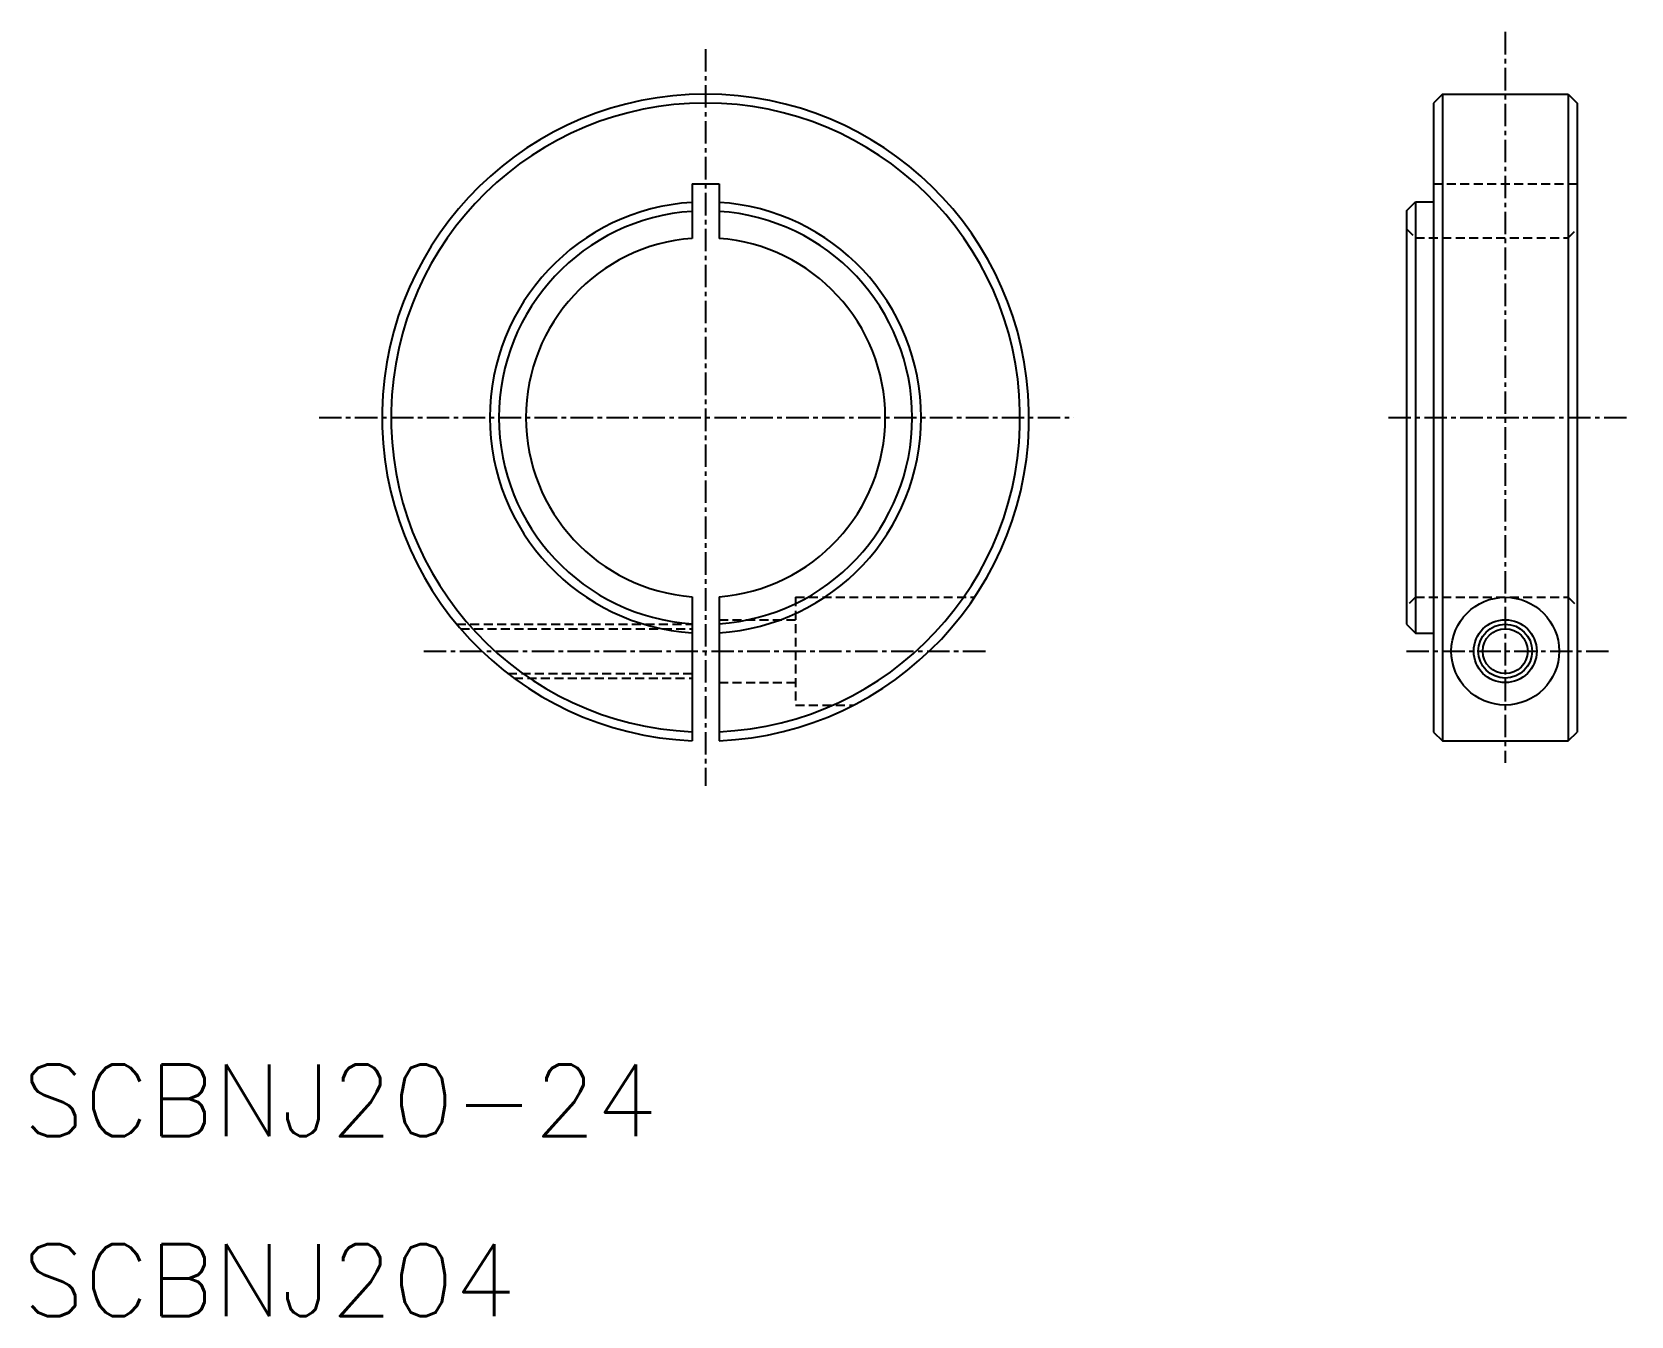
# Model space of a CAD drawing. Extents: x 10.5 to 99.5, y 10 to 81.5.
import ezdxf

# ---------------------------------------------------------------- set-up
doc = ezdxf.new("R2010")
doc.units = 0
doc.linetypes.add('CENTER', pattern=[2, 1.25, -0.25, 0.25, -0.25])
doc.linetypes.add('DASHED', pattern=[0.75, 0.5, -0.25])
doc.layers.get('0').update_dxf_attribs({"linetype": 'CONTINUOUS'})
doc.layers.add('CENTER', color=1, linetype='CENTER')
doc.styles.get("Standard").update_dxf_attribs({"font": 'txt.shx', "bigfont": 'bigfont.shx'})

msp = doc.modelspace()

# ---------------------------------------------------------------- linework, layer by layer
at = {"color": 7, "linetype": 'CONTINUOUS'}
for p, q in [((89, 78), (88.5, 77.5)), ((88.5, 77.5), (88.5, 42.5)), ((89, 78), (96, 78)), ((89, 78), (89, 42)), ((96, 78), (96.5, 77.5)), ((96, 78), (96, 42)), ((96.5, 77.5), (96.5, 42.5)), ((47.25, 73), (47.25, 69.972)), ((47.25, 73), (48.75, 73)), ((48.75, 73), (48.75, 69.972)), ((87, 71.5), (87.5, 72)), ((87, 71.5), (87, 48.5)), ((87.5, 72), (87.5, 48)), ((87.5, 72), (88.5, 72)), ((88.5, 60), (88.5, 60)), ((47.25, 50.028), (47.25, 42.016)), ((48.75, 50.028), (48.75, 42.016)), ((87, 48.5), (87.5, 48)), ((87.5, 48), (88.5, 48)), ((88.5, 42.5), (89, 42)), ((89, 42), (96, 42)), ((96, 42), (96.5, 42.5))]:
    msp.add_line(p, q, dxfattribs=at)
at = {"color": 3, "linetype": 'DASHED'}
for p, q in [((88.5, 73), (96.5, 73)), ((87, 70.5), (87.5, 70)), ((96, 70), (96.5, 70.5)), ((87.5, 70), (96, 70)), ((53, 50), (53, 44)), ((53, 50), (62.967, 50)), ((87.5, 50), (87, 49.5)), ((87.5, 50), (96, 50)), ((96, 50), (96.5, 49.5)), ((34.153, 48.5), (47.25, 48.5)), ((34.364, 48.25), (47.25, 48.25)), ((48.75, 48.75), (53, 48.75)), ((37.003, 45.75), (47.25, 45.75)), ((37.335, 45.5), (47.25, 45.5)), ((48.75, 45.25), (53, 45.25)), ((53, 44), (56.246, 44))]:
    msp.add_line(p, q, dxfattribs=at)
at = {"color": 7, "linetype": 'CONTINUOUS'}
for radius in [3, 1.75, 1.25]:
    msp.add_circle((92.5, 47), radius, dxfattribs=at)
at = {"color": 3, "linetype": 'CONTINUOUS'}
msp.add_circle((92.5, 47), 1.5, dxfattribs=at)
at = {"color": 7, "linetype": 'CONTINUOUS'}
for radius, start, end in [(18, 272.38802, 267.61198), (17.5, 272.45629, 267.54371), (12, 93.58332, 266.41668), (11.5, 93.73934, 266.26066), (12, 273.58332, 86.41668), (11.5, 273.73934, 86.26066), (10, 94.30122, 265.69878), (10, 274.30122, 85.69878)]:
    msp.add_arc((48, 60), radius, start, end, dxfattribs=at)
at = {"layer": 'CENTER', "color": 1, "linetype": 'CENTER'}
for p, q in [((92.5, 81.457), (92.5, 40.792)), ((48, 80.5), (48, 39.5)), ((26.488, 60), (68.5, 60)), ((86, 60), (99.5, 60)), ((32.322, 47), (63.678, 47)), ((87, 47), (98.5, 47))]:
    msp.add_line(p, q, dxfattribs=at)

# ---------------------------------------------------------------- texts
at = {"color": 7, "linetype": 'CONTINUOUS'}
for s, p in [('SCBNJ20-24', (10, 20)), ('SCBNJ204', (10, 10))]:
    msp.add_text(s, height=4, dxfattribs=at).set_placement(p)

doc.saveas('drawing.dxf')
